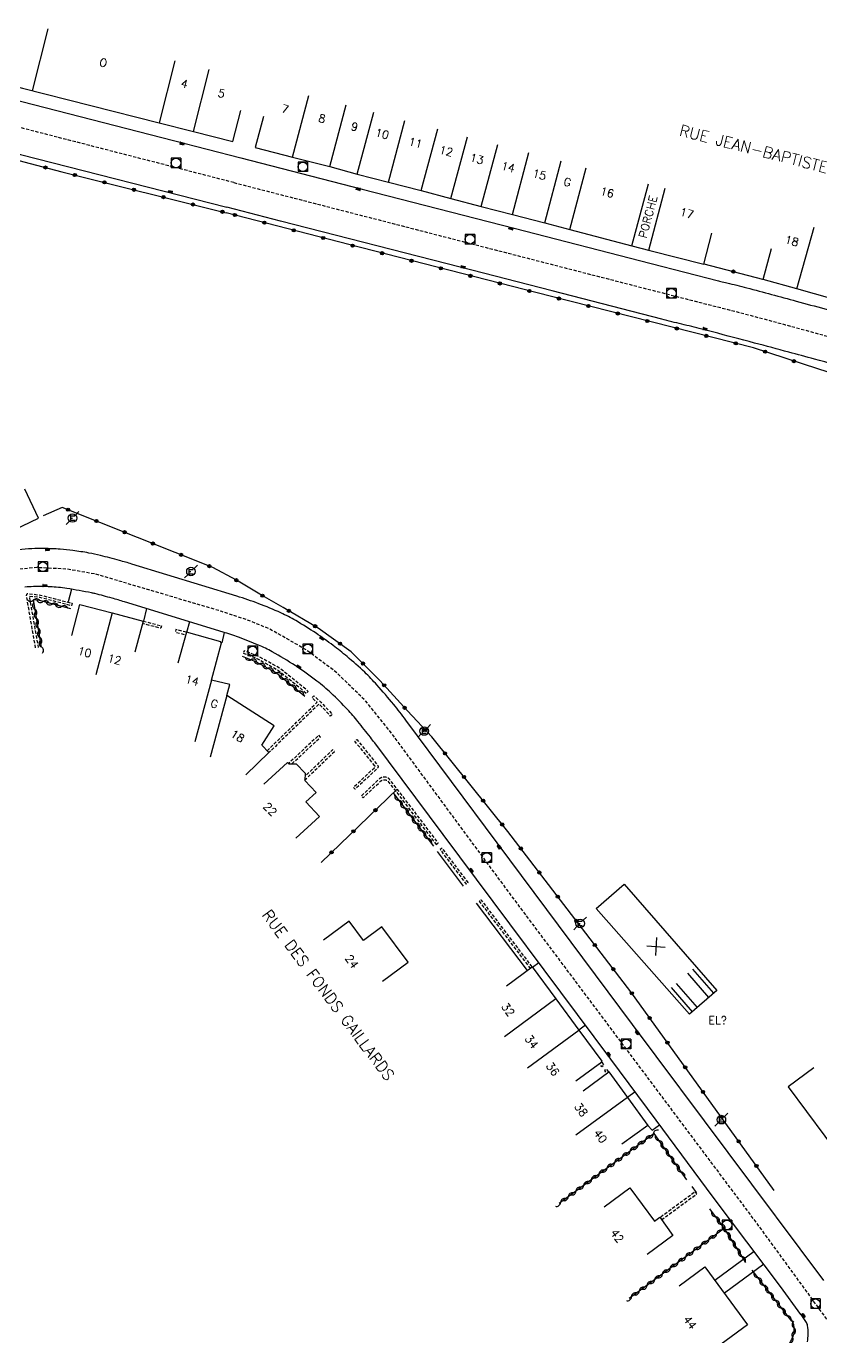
# Model space of a CAD drawing. Header units: millimetres. Extents: x 135999 to 137000, y 128000 to 129000.
# Drawn here: x 136643.6 to 136767.7, y 128272.2 to 128476.8 of the extents above; entities that cross this region are included whole.
import ezdxf
from ezdxf.enums import TextEntityAlignment as Align

# ---------------------------------------------------------------- set-up
doc = ezdxf.new("R2010")
doc.units = ezdxf.units.MM
doc.linetypes.add('DASHED', pattern=[0.75, 0.5, -0.25])
doc.layers.get('0').update_dxf_attribs({"linetype": 'CONTINUOUS'})
for name, color, linetype in [('W0001', 6, 'DASHED'), ('W0008', 7, 'CONTINUOUS'), ('W0100', 7, 'CONTINUOUS'), ('W0112', 1, 'DASHED'), ('W0310', 3, 'CONTINUOUS'), ('W0322', 7, 'CONTINUOUS'), ('W0400', 7, 'CONTINUOUS'), ('W0420', 7, 'CONTINUOUS'), ('W0471', 7, 'CONTINUOUS'), ('W0984', 7, 'CONTINUOUS'), ('W0989', 7, 'CONTINUOUS'), ('W0991', 7, 'CONTINUOUS'), ('W1102', 7, 'CONTINUOUS')]:
    doc.layers.add(name, color=color, linetype=linetype)
doc.styles.get("Standard").update_dxf_attribs({"font": 'romans.shx', "width": 0.85})

# ---------------------------------------------------------------- blocks, each defined once
blk = doc.blocks.new('T400')
for p, q in [((-0.15, 0.3), (0.15, 0.3)), ((-0.15, -0.25), (-0.15, 0.3)), ((-0.15, 0.15), (0.15, 0.15)), ((-0.15, 0), (0.15, 0)), ((0.15, 0.3), (0.15, -0.25)), ((-0.15, -0.15), (0.15, -0.15)), ((-0.15, -0.25), (-0.15, -0.3)), ((-0.15, -0.3), (0.15, -0.3)), ((0.15, -0.3), (0.15, -0.25))]:
    blk.add_line(p, q)
blk = doc.blocks.new('T420')
for p, q in [((0.75, 0.75), (-0.75, 0.75)), ((-0.75, 0.75), (-0.75, -0.75)), ((0.75, 0.75), (0.75, -0.75)), ((0.75, -0.75), (-0.75, -0.75))]:
    blk.add_line(p, q)
blk.add_ellipse((0, 0), major_axis=(-0.53, 0.53), ratio=1, start_param=3.926991, end_param=10.210176)
blk = doc.blocks.new('t322o')
at = {"color": 0, "linetype": 'Continuous'}
for radius in [0.25, 0.15]:
    blk.add_circle((0, 0), radius, dxfattribs=at)
blk = doc.blocks.new('T471')
for p, q in [((-0.333334, 0.333334), (-0.333334, -0.333334)), ((-0.333334, 0.333334), (0.333334, 0.333334)), ((-0.333334, 0), (0, 0)), ((0.500001, 0.500001), (1.000002, 1.000002)), ((-0.500001, -0.500001), (-1.000002, -1.000002)), ((-0.333334, -0.333334), (0.333334, -0.333334))]:
    blk.add_line(p, q)
blk.add_ellipse((0, 0), major_axis=(0.471405, 0.471405), ratio=1, start_param=5.4977871438, end_param=11.780972451)
blk = doc.blocks.new('t991o')
at = {"color": 0, "linetype": 'Continuous'}
for p, q in [((-1, 1), (1, -1)), ((-1, -1), (1, 1))]:
    blk.add_line(p, q, dxfattribs=at)
blk = doc.blocks.new('t310o')
at = {"color": 0, "linetype": 'Continuous'}
for centre, start, end in [((-0.5, 0.38), 216.8699, 323.1304), ((0.5, -0.37), 36.8699, 143.1303)]:
    blk.add_arc(centre, 0.625, start, end, dxfattribs=at)

msp = doc.modelspace()

# ---------------------------------------------------------------- linework, layer by layer
at = {"layer": 'W0001', "flags": 128}
for points in [[(136676, 128452.41), (136702.72, 128445.54), (136730.45, 128438.4), (136746.18, 128434.36), (136754.37, 128432.29), (136762.16, 128430.22), (136770.71, 128427.86), (136780.18, 128425.02), (136797.17, 128419.68), (136832.21, 128408.63), (136838.68, 128406.59), (136842.67, 128405.37), (136845.64, 128404.53), (136848.16, 128404.03), (136851.91, 128403.84), (136854.88, 128404.23), (136857.27, 128404.84), (136860.65, 128406.51), (136864.28, 128408.43), (136871.31, 128413.14), (136890.11, 128426.27), (136901.47, 128434.24), (136905.82, 128437.32), (136909.21, 128439.73), (136911.92, 128441.7), (136915.2, 128444.17), (136917.77, 128446.23), (136920.85, 128448.82), (136923.35, 128451.23), (136926.49, 128454.4), (136930.39, 128458.4), (136939.86, 128468.13), (136963.43, 128492.31), (136970.89, 128499.97), (136973.87, 128502.57), (136977.15, 128506.36), (136981.83, 128511.81), (136987.14, 128518.06), (136992.39, 128524.4), (136999.84, 128533.45), (137000, 128533.64)], [(136676, 128452.41), (136629.09, 128464.47), (136626.89, 128465.12), (136598.88, 128475.92)], [(137000, 128089.74), (136998.76, 128092.6), (136995.26, 128100.59), (136990.8, 128109.45), (136977.83, 128133.83), (136976.24, 128136.36), (136973.12, 128138.87), (136968.89, 128141.3), (136964.99, 128142.73), (136959.24, 128144.54), (136892.14, 128165.64), (136858.69, 128176.37), (136852.7, 128178.78), (136846.7, 128181.73), (136839.75, 128185.64), (136833.37, 128189.96), (136829.1, 128193.62), (136825.44, 128197.33), (136821.57, 128201.99), (136810.71, 128217.11), (136758.05, 128289.43), (136719.01, 128341.52), (136700.43, 128366.7), (136696.46, 128371.59), (136691.89, 128376.03), (136687.21, 128379.5), (136681.58, 128382.71), (136678.3, 128384.04), (136674.1, 128385.44), (136654.46, 128391.26), (136649.9, 128392.06), (136645.22, 128392.29), (136641.64, 128391.97), (136637.8, 128390.98), (136633.22, 128389.26), (136627.02, 128386.48), (136618.55, 128382.62), (136616.41, 128381.72), (136595.12, 128375.26)]]:
    msp.add_lwpolyline(points, dxfattribs=at)
at = {"layer": 'W0008', "flags": 128}
for points in [[(136634.05, 128505.39), (136625.95, 128473.15, 0.062304), (136625.86, 128472.44, 0.037145), (136625.95, 128471.24, 0.081989), (136626.26, 128470.3, 0.101512), (136626.76, 128469.68, 0.053957), (136627.61, 128469.12, 0.05523), (136628.54, 128468.77), (136641.06, 128465.54), (136666.55, 128459), (136677.08, 128456.27)], [(136605.82, 128468.51, -0.005005), (136607.3, 128468.11, -0.00997), (136608.03, 128467.89, -0.000433), (136610.24, 128467.17, -0.006345), (136610.39, 128467.12, -0.003736), (136611.7, 128466.65, -0.002638), (136613.56, 128465.95, -0.001852), (136616.16, 128464.94, -0.00257), (136618.02, 128464.2, -0.005341), (136619.19, 128463.72, 0.006477), (136620.16, 128463.32, 0.005199), (136620.93, 128463.02, 0.002243), (136622.72, 128462.36, 0.003944), (136624.52, 128461.72, 0.004941), (136625.97, 128461.24, 0.007242), (136627.91, 128460.64, 0.008204), (136629.63, 128460.17), (136642.69, 128456.82), (136674.91, 128448.55)], [(136677.08, 128456.27), (136696.06, 128451.4), (136719.76, 128445.27), (136741.16, 128439.78), (136751.69, 128437.07, 0.00738), (136752.05, 128436.98, -0.002817), (136752.99, 128436.76, -0.005923), (136756.1, 128435.98, -0.002375), (136763.84, 128433.91, -0.002442), (136772.79, 128431.42, -0.005553)], [(136773.09, 128423.01, 0.006381), (136766.66, 128424.85, 0.000901), (136762.69, 128425.92, 0.000664), (136757.3, 128427.36, 0.000335), (136750.76, 128429.09, 0.001304), (136749.08, 128429.53, 0.005769), (136745.94, 128430.3, -0.0058), (136742.82, 128431.07), (136725.73, 128435.49), (136711.35, 128439.19), (136683.3, 128446.37), (136674.91, 128448.55)], [(136768.14, 128281), (136738.28, 128320.93), (136717.13, 128349.33), (136702.86, 128368.49, 0.012418), (136700.96, 128370.93, 0.009596), (136698.35, 128373.97, 0.02071), (136696.43, 128375.95, 0.015536), (136693.68, 128378.41, 0.014019), (136691.5, 128380.13, 0.011938), (136688.84, 128382.03, 0.017186), (136685.67, 128384.01, 0.024381), (136683.33, 128385.22, 0.016082), (136679.88, 128386.66, 0.016684), (136676.47, 128387.83), (136660.06, 128392.85, 0.008021), (136658.13, 128393.4, 0.005233), (136655.15, 128394.18, 0.015656), (136653.34, 128394.57, 0.011446), (136650.85, 128394.96, 0.016511), (136648.9, 128395.16, 0.012872), (136646.38, 128395.27, 0.016568), (136644.43, 128395.24, 0.015912), (136642.39, 128395.08, 0.024446)], [(136765.57, 128271.4, 0.041673), (136765.71, 128272.61, 0.053988), (136765.61, 128273.95, 0.106984), (136765.34, 128274.58, 0.000927), (136764.9, 128275.22, 0.001232), (136764.56, 128275.69), (136761.39, 128280.03), (136750.87, 128294), (136741.94, 128306.02), (136734.86, 128315.53), (136708.71, 128350.63), (136698, 128364.91, 0.005464), (136697.32, 128365.8, 0.00195), (136695.38, 128368.25, 0.020653), (136693.74, 128370.13, 0.01432), (136691.2, 128372.68, 0.026054), (136688.97, 128374.58, 0.018406), (136685.59, 128376.98, 0.017133), (136681.99, 128379.16, 0.030205), (136679.84, 128380.2, 0.010061), (136676.73, 128381.41, 0.013249), (136674.32, 128382.22), (136658.9, 128386.95, 0.006086), (136656.98, 128387.51, 0.00438), (136654.3, 128388.23, 0.018045), (136653.77, 128388.35, 0.002483), (136649.92, 128389.05, 0.024383), (136648.59, 128389.21, 0.012558), (136646.01, 128389.34, 0.017658), (136643.38, 128389.25, 0.042645)]]:
    msp.add_lwpolyline(points, format="xyb", dxfattribs=at)
for points in [[(136650.64, 128388.94), (136650.12, 128386.93)], [(136662.38, 128385.88), (136661.88, 128383.93)], [(136669.05, 128383.84), (136668.62, 128382.18)], [(136674.48, 128382.18), (136674.14, 128380.56)], [(136723.64, 128330.6), (136722.66, 128329.85)], [(136730.93, 128320.83), (136729.9, 128320.08)], [(136738.67, 128310.42), (136737.5, 128309.56)], [(136740.65, 128305.2), (136740.65, 128305.2), (136741.31, 128304.44), (136742.46, 128305.3)], [(136757.28, 128285.5), (136751.13, 128280.97)], [(136758.78, 128283.53), (136752.6, 128278.98)]]:
    msp.add_lwpolyline(points, dxfattribs=at)
at = {"layer": 'W0100', "flags": 128}
for points in [[(136637.57, 128490.87), (136632.7, 128491.98), (136631.02, 128484.65), (136629.33, 128477.22), (136634.99, 128475.84), (136633.72, 128469.53), (136643.01, 128467.13), (136664.33, 128461.74), (136669.72, 128460.39), (136675.86, 128458.84), (136677.08, 128463.68)], [(136680.63, 128462.74), (136679.34, 128457.91), (136685.17, 128456.36), (136690.99, 128454.9), (136695.28, 128453.72), (136700.15, 128452.45), (136705.26, 128451.15), (136709.91, 128449.91), (136714.64, 128448.7), (136719.52, 128447.43), (136724.55, 128446.13), (136728.48, 128445.06), (136738.17, 128442.55), (136740.98, 128441.82), (136749.38, 128439.66), (136750.63, 128444.5)], [(136782.07, 128435.81), (136780.66, 128431.01), (136774.89, 128432.71), (136769.44, 128434.27), (136763.94, 128435.82), (136758.65, 128437.27), (136759.97, 128442.1)], [(136623.67, 128394.99), (136625.84, 128390.51), (136628.36, 128391.7), (136630.77, 128392.87), (136633.2, 128394.05), (136635.67, 128395.25), (136638.16, 128396.45), (136640.56, 128397.63), (136643, 128398.81), (136645.51, 128400.02), (136643.35, 128404.53)], [(136650.69, 128381.71), (136651.97, 128386.54), (136656.99, 128385.21), (136661.84, 128383.94), (136660.56, 128379.1)], [(136677.86, 128359.94), (136681.47, 128363.4), (136680.37, 128364.55), (136682.32, 128367.61), (136674.91, 128372.32), (136675.38, 128374.03), (136672.5, 128374.74), (136674.08, 128380.57), (136673.95, 128380.6), (136673.98, 128380.71), (136668.58, 128382.19), (136667.26, 128377.37)], [(136680.7, 128358.47), (136684.36, 128361.87), (136684.58, 128361.63), (136685.74, 128361.66), (136687.15, 128360.2), (136687.06, 128359.05), (136688.85, 128357.19), (136688.85, 128357.19), (136687.25, 128355.7), (136689.35, 128353.45), (136685.69, 128350.05)], [(136699.22, 128327.69), (136703.23, 128330.68), (136699.12, 128336.21), (136696.25, 128334.07), (136693.99, 128337.1), (136689.98, 128334.12)], [(136718.58, 128326.96), (136722.59, 128329.95), (136726.29, 128324.97), (136729.9, 128320.08), (136733.45, 128315.24), (136733.38, 128315.17), (136733.45, 128315.06), (136729.42, 128312.09)], [(136730.53, 128310.58), (136734.55, 128313.55), (136737.49, 128309.57), (136740.65, 128305.2), (136736.59, 128302.27)], [(136766.57, 128314.2), (136762.55, 128311.22), (136779.74, 128288.09), (136783.75, 128291.07)], [(136733.83, 128292.46), (136737.85, 128295.43), (136741.68, 128290.24), (136742.5, 128290.84), (136742.5, 128290.84), (136744.58, 128288.02), (136740.56, 128285.05)], [(136745.53, 128280.15), (136749.56, 128283.11), (136756.22, 128274.07), (136746.2, 128266.7), (136743.24, 128270.72)]]:
    msp.add_lwpolyline(points, dxfattribs=at)
msp.add_lwpolyline([(136751.42, 128326.24), (136747.18, 128322.54), (136732.6, 128339.05), (136736.96, 128342.84)], close=True, dxfattribs=at)
at = {"layer": 'W0112', "flags": 128}
for points in [[(136645.04, 128379.74), (136643.61, 128387.94), (136643.73, 128388.24), (136645.79, 128388.01), (136650.76, 128386.72), (136650.66, 128386.33), (136645.72, 128387.62), (136644.04, 128387.81), (136645.44, 128379.81)], [(136661.84, 128383.94), (136664.72, 128383.2), (136664.62, 128382.81), (136661.74, 128383.55)], [(136668.58, 128382.19), (136666.96, 128382.61), (136666.86, 128382.22), (136668.48, 128381.81)], [(136681.19, 128363.69), (136689, 128371.26), (136688.21, 128371.97), (136688.48, 128372.26), (136689.59, 128371.27), (136691.39, 128369.39), (136691.1, 128369.11), (136689.31, 128370.98), (136689.3, 128370.99), (136681.47, 128363.4)], [(136685.07, 128361.65), (136689.55, 128365.83), (136689.28, 128366.12), (136684.53, 128361.69)], [(136687.04, 128359.08), (136691.7, 128363.56), (136691.43, 128363.85), (136687.11, 128359.7)], [(136722.59, 128329.95), (136714.64, 128340.43), (136714.32, 128340.19), (136722.27, 128329.71)], [(136733.45, 128315.06), (136733.79, 128314.55), (136733.45, 128314.33), (136733.12, 128314.84)], [(136734.55, 128313.55), (136734.19, 128313.99), (136733.88, 128313.74), (136734.23, 128313.31)], [(136742.79, 128290.45), (136748.32, 128294.53), (136748.08, 128294.85), (136742.55, 128290.77)]]:
    msp.add_lwpolyline(points, dxfattribs=at)
for points in [[(136677.45, 128378.94), (136679.59, 128378.1), (136682.95, 128376.25), (136687.37, 128372.65), (136687.62, 128372.96), (136683.18, 128376.58), (136679.76, 128378.46), (136677.59, 128379.31)], [(136712.61, 128343.11), (136708.51, 128348.5), (136708.2, 128348.26), (136712.29, 128342.86)]]:
    msp.add_lwpolyline(points, close=True, dxfattribs=at)
msp.add_lwpolyline([(136698.02, 128361.34), (136694.89, 128365.18), (136695.21, 128365.44), (136698.33, 128361.59, -0.073259), (136698.52, 128361.28, -0.184133), (136698.52, 128361.14, -0.083812), (136698.45, 128361.01, -0.036208), (136698.22, 128360.76), (136694.93, 128357.67), (136694.66, 128357.96), (136697.95, 128361.05, 0.116778), (136698.09, 128361.24, 0.035872), (136698.02, 128361.34)], format="xyb", dxfattribs=at)
msp.add_lwpolyline([(136707.61, 128349.04), (136707.93, 128349.29), (136701.53, 128357.7), (136700.32, 128359.22, 0.127469), (136699.96, 128359.49, 0.113964), (136699.46, 128359.57, 0.077477), (136699, 128359.47, 0.096717), (136698.68, 128359.26), (136695.91, 128356.63), (136696.19, 128356.34), (136698.96, 128358.97, -0.096717), (136699.15, 128359.09, -0.077477), (136699.48, 128359.17, -0.113964), (136699.81, 128359.12, -0.127469), (136700.01, 128358.97), (136701.22, 128357.45)], format="xyb", close=True, dxfattribs=at)
at = {"layer": 'W0310'}
for p, q in [((136711.89, 128342.56), (136707.8, 128347.95)), ((136721.87, 128329.4), (136713.92, 128339.88))]:
    msp.add_line(p, q, dxfattribs=at)
at = {"layer": 'W0310', "flags": 128}
for points in [[(136650.55, 128385.84), (136645.63, 128387.13), (136644.65, 128387.24), (136645.93, 128379.89)], [(136677.29, 128378.47), (136679.38, 128377.64), (136682.67, 128375.84), (136687.08, 128372.24)], [(136700.82, 128357.15), (136707.17, 128348.81)], [(136746.72, 128296.69), (136741.62, 128303.93), (136726.81, 128293.02)], [(136747.53, 128295.67), (136748.2, 128294.69)], [(136750.29, 128292.14), (136752.59, 128289.12), (136755.91, 128283.79)], [(136752.59, 128289.12), (136737.74, 128278.18)], [(136756.91, 128282.6), (136763.07, 128274.64)]]:
    msp.add_lwpolyline(points, dxfattribs=at)
msp.add_lwpolyline([(136762.95, 128274.98, -0.050951), (136763.31, 128274.38, -0.08185), (136763.42, 128273.96, -0.038234), (136763.46, 128272.94, -0.074866), (136763.36, 128272.43, -0.015268), (136763.08, 128271.74, -0.034001), (136762.93, 128271.44), (136757.56, 128262.5)], format="xyb", dxfattribs=at)
at = {"layer": 'W0322', "flags": 128}
for points in [[(136605.54, 128466.7), (136626.74, 128459.95), (136649.16, 128454.09), (136674.82, 128447.7)], [(136849.36, 128396.87), (136843.47, 128399.07), (136825.53, 128404.81), (136807.36, 128410.58), (136783.08, 128418.22), (136767.18, 128423.31), (136757.16, 128426.6), (136725.38, 128434.65), (136693.95, 128442.72), (136674.82, 128447.7)], [(136749.41, 128439.73), (136758.56, 128437.33)], [(136760.39, 128295.01), (136737.99, 128326.03), (136718.79, 128351.09), (136706.9, 128365.87), (136703.1, 128369.93), (136698.79, 128374.65), (136694.33, 128379.16), (136689.18, 128382.85), (136683.68, 128386.07), (136680.06, 128388.13), (136676.39, 128390.32), (136672.71, 128392.3), (136649.21, 128401.7), (136646.22, 128400.37)], [(136701.53, 128357.7), (136689.64, 128346.27)]]:
    msp.add_lwpolyline(points, dxfattribs=at)
at = {"layer": 'W1102', "flags": 128}
for points in [[(136644.53, 128466.74), (136646.98, 128476.44)], [(136666.77, 128471.43), (136664.33, 128461.74)], [(136669.72, 128460.39), (136672.16, 128470.09)], [(136685.17, 128456.36), (136687.73, 128466.02)], [(136690.99, 128454.9), (136693.55, 128464.56)], [(136695.28, 128453.72), (136697.85, 128463.39)], [(136700.15, 128452.45), (136702.71, 128462.11)], [(136705.26, 128451.15), (136707.83, 128460.81)], [(136709.91, 128449.91), (136712.47, 128459.57)], [(136714.64, 128448.7), (136717.21, 128458.36)], [(136719.52, 128447.43), (136722.08, 128457.1)], [(136724.55, 128446.13), (136727.12, 128455.79)], [(136728.48, 128445.06), (136731.04, 128454.72)], [(136738.17, 128442.55), (136740.74, 128452.22)], [(136740.8, 128441.86), (136743.36, 128451.53)], [(136763.94, 128435.82), (136766.61, 128445.46)], [(136656.99, 128385.21), (136654.44, 128375.55)], [(136672.5, 128374.74), (136669.88, 128365.09)], [(136674.91, 128372.32), (136672.29, 128362.67)], [(136750.95, 128325.84), (136747.67, 128329.61)], [(136748.4, 128323.6), (136745.12, 128327.37)], [(136750.19, 128325.18), (136746.91, 128328.94)], [(136747.64, 128322.95), (136744.36, 128326.71)], [(136726.29, 128324.97), (136718.26, 128319.01)], [(136721.84, 128314.16), (136729.9, 128320.08)], [(136737.49, 128309.57), (136729.41, 128303.67)]]:
    msp.add_lwpolyline(points, dxfattribs=at)

# ---------------------------------------------------------------- block references
at = {"layer": 'W0310'}
for p, rotation in [((136644.72, 128387.23), 173.7182162222031), ((136644.9, 128385.82), 279.8929881135863), ((136646.19, 128386.98), 165.3422480068474), ((136647.64, 128386.6), 165.3422480068474), ((136649.09, 128386.22), 165.3422480068474), ((136645.15, 128384.35), 279.8929881135863), ((136645.41, 128382.87), 279.8929881135863), ((136645.67, 128381.39), 279.8929881135863), ((136645.93, 128379.91), 279.8929881135863), ((136678.68, 128377.92), 338.5062627497867), ((136680.04, 128377.28), 331.1846088514373), ((136681.35, 128376.56), 331.1846088514373), ((136682.67, 128375.84), 331.1846088514373), ((136683.83, 128374.89), 320.8063488151574), ((136684.99, 128373.94), 320.8063488151574), ((136686.16, 128372.99), 320.8063488151574), ((136701.73, 128355.95), 307.2514136097258), ((136702.64, 128354.76), 307.2514136097258), ((136703.55, 128353.56), 307.2514136097258), ((136704.46, 128352.37), 307.2514136097258), ((136705.36, 128351.18), 307.2514136097258), ((136706.27, 128349.98), 307.2514136097258), ((136739.09, 128302.07), 216.3843106102078), ((136740.3, 128302.96), 216.3843106102078), ((136741.51, 128303.85), 216.3843106102078), ((136742.4, 128302.82), 125.1127829914732), ((136736.68, 128300.29), 216.3843106102078), ((136737.88, 128301.18), 216.3843106102078), ((136743.27, 128301.59), 125.1127829914732), ((136744.13, 128300.37), 125.1127829914732), ((136734.26, 128298.51), 216.3843106102078), ((136735.47, 128299.4), 216.3843106102078), ((136744.99, 128299.14), 125.1127829914732), ((136745.85, 128297.91), 125.1127829914732), ((136730.64, 128295.84), 216.3843106102078), ((136731.85, 128296.73), 216.3843106102078), ((136733.05, 128297.62), 216.3843106102078), ((136728.22, 128294.06), 216.3843106102078), ((136729.43, 128294.95), 216.3843106102078), ((136727.02, 128293.17), 216.3843106102078), ((136751.2, 128290.95), 307.3538770306675), ((136752.11, 128289.75), 307.3538770306675), ((136751.39, 128288.23), 216.3843106102083), ((136752.97, 128288.52), 301.8411908283338), ((136747.76, 128285.56), 216.3843106102083), ((136748.97, 128286.45), 216.3843106102083), ((136750.18, 128287.34), 216.3843106102083), ((136753.76, 128287.25), 301.8411908283338), ((136754.55, 128285.98), 301.8411908283338), ((136745.35, 128283.78), 216.3843106102083), ((136746.56, 128284.67), 216.3843106102083), ((136755.34, 128284.7), 301.8411908283338), ((136742.93, 128282), 216.3843106102083), ((136744.14, 128282.89), 216.3843106102083), ((136757.83, 128281.42), 307.7273358624933), ((136739.31, 128279.33), 216.3843106102083), ((136740.52, 128280.22), 216.3843106102083), ((136741.73, 128281.11), 216.3843106102083), ((136758.74, 128280.23), 307.7273358624933), ((136738.1, 128278.44), 216.3843106102083), ((136759.66, 128279.04), 307.7273358624933), ((136760.58, 128277.86), 307.7273358624933), ((136761.5, 128276.67), 307.7273358624933), ((136762.42, 128275.48), 307.7273358624933), ((136763.45, 128273.6), 273.1393675740121), ((136763.25, 128272.14), 248.8223484622424)]:
    msp.add_blockref('t310o', p, dxfattribs=dict(at, rotation=rotation))
at = {"layer": 'W0322'}
for p, rotation in [((136646.58, 128454.77), 345.3589482377096), ((136651.18, 128453.59), 346.0084983299988), ((136655.79, 128452.44), 346.0084983299988), ((136660.4, 128451.29), 346.0084983299988), ((136665.01, 128450.14), 346.0084983299988), ((136669.62, 128448.99), 346.0084983299988), ((136674.22, 128447.85), 346.0084983299988), ((136676.16, 128447.35), 165.4124730588539), ((136680.76, 128446.15), 165.4124730588539), ((136685.35, 128444.96), 165.4124730588539), ((136689.95, 128443.76), 165.4124730588539), ((136694.55, 128442.57), 165.6048805003906), ((136699.15, 128441.38), 165.6048805003906), ((136703.75, 128440.2), 165.6048805003906), ((136708.35, 128439.02), 165.6048805003906), ((136712.95, 128437.84), 165.6048805003906), ((136754.01, 128438.52), 345.3235421057065), ((136717.55, 128436.66), 165.6048805003906), ((136722.15, 128435.48), 165.6048805003906), ((136726.76, 128434.3), 165.7734810292828), ((136731.36, 128433.14), 165.7734810292828), ((136735.96, 128431.97), 165.7734810292828), ((136740.57, 128430.8), 165.7734810292828), ((136745.17, 128429.63), 165.7734810292828), ((136749.78, 128428.47), 165.7734810292828), ((136754.38, 128427.3), 165.7734810292828), ((136758.95, 128426.01), 161.8424180115953), ((136763.46, 128424.53), 161.8424180115953), ((136650.12, 128401.33), 158.2154342851697), ((136654.53, 128399.57), 158.2154342851697), ((136658.94, 128397.81), 158.2154342851697), ((136663.36, 128396.04), 158.2154342851697), ((136667.77, 128394.28), 158.2154342851697), ((136672.18, 128392.52), 158.2154342851697), ((136676.39, 128390.32), 151.645997774537), ((136680.47, 128387.9), 150.4157434571006), ((136684.59, 128385.54), 149.651502710637), ((136688.69, 128383.14), 149.651502710637), ((136692.58, 128380.41), 144.3050034064808), ((136696.16, 128377.31), 134.7626534324265), ((136699.47, 128373.91), 132.3909266769514), ((136702.67, 128370.4), 132.3909266769514), ((136705.91, 128366.93), 133.1235207321361), ((136708.97, 128363.3), 128.7971006843742), ((136711.95, 128359.6), 128.7971006843742), ((136714.92, 128355.89), 128.7971006843742), ((136698.11, 128354.41), 223.8454890743236), ((136717.9, 128352.19), 128.7971006843742), ((136694.68, 128351.12), 223.8454890743236), ((136691.26, 128347.83), 223.8454890743236), ((136720.82, 128348.44), 127.4668505219754), ((136723.71, 128344.67), 127.4668505219754), ((136726.59, 128340.9), 127.4668505219754), ((136729.48, 128337.13), 127.4668505219754), ((136732.37, 128333.36), 127.4668505219754), ((136735.26, 128329.59), 127.4668505219754), ((136738.15, 128325.82), 125.8271400682942), ((136740.93, 128321.97), 125.8271400682942), ((136743.71, 128318.12), 125.8271400682942), ((136746.49, 128314.26), 125.8271400682942), ((136749.27, 128310.41), 125.8271400682942), ((136752.05, 128306.56), 125.8271400682942), ((136754.83, 128302.71), 125.8271400682942), ((136757.61, 128298.86), 125.8271400682942)]:
    msp.add_blockref('t322o', p, dxfattribs=dict(at, rotation=rotation))
at = {"layer": 'W0400'}
for p, rotation in [((136667.89, 128458.5), 254.8544676470327), ((136666.09, 128450.97), 75.59434163937513), ((136695.45, 128451.4), 75.60920384159965), ((136719.28, 128445.23), 74.28767617030273), ((136711.78, 128439.23), 255.5814808923725), ((136749.56, 128429.56), 255.431874697871), ((136646.88, 128395.11), 268.5122827128346), ((136646.47, 128389.48), 267.7973090996698), ((136689.73, 128381.23), 235.0489288644745), ((136686.14, 128376.8), 236.4117284663013), ((136717.43, 128348.68), 216.6700460865543), ((136713.1, 128344.98), 215.2425910242227), ((136739.02, 128319.68), 216.9058944198522), ((136734.49, 128316.28), 36.69606924532583), ((136764.91, 128275.46), 215.3431403081083)]:
    msp.add_blockref('T400', p, dxfattribs=dict(at, rotation=rotation))
at = {"layer": 'W0420'}
for p in [(136666.96, 128455.47), (136686.77, 128454.87), (136712.88, 128443.57), (136744.32, 128435.11), (136646.17, 128392.42), (136687.53, 128379.58), (136678.92, 128379.27), (136715.48, 128347), (136737.24, 128317.9), (136753.02, 128289.64), (136766.84, 128277.34)]:
    msp.add_blockref('T420', p, dxfattribs=at)
at = {"layer": 'W0471'}
for p in [(136650.81, 128400.03), (136669.3, 128391.67), (136705.72, 128366.77), (136730.07, 128336.73), (136752.14, 128306.08)]:
    msp.add_blockref('T471', p, dxfattribs=at)
at = {"layer": 'W0991', "rotation": 311.438913232709}
msp.add_blockref('t991o', (136741.93, 128333.13), dxfattribs=at)

# ---------------------------------------------------------------- texts
at = {"layer": 'W0984'}
msp.add_text('PORCHE', height=1.25, rotation=75.1371, dxfattribs=at).set_placement((136740.68, 128447.06), align=Align.MIDDLE)
msp.add_text('EL?', height=1.25, dxfattribs=at).set_placement((136751.57, 128321.6), align=Align.MIDDLE)
at = {"layer": 'W0989'}
for s, rotation, p in [('RUE JEAN-BAPTISTE BALLAS', 345.5818, (136761.82, 128456.48)), ('RUE DES FONDS GAILLARDS', 306.8511, (136690.76, 128325.54))]:
    msp.add_text(s, height=1.75, rotation=rotation, dxfattribs=at).set_placement(p, align=Align.MIDDLE)
at = {"layer": 'W0991'}
for s, rotation, p in [('O', 345.6009, (136655.61, 128471.14)), ('4', 345.6009, (136668.31, 128467.83)), ('5', 345.6009, (136674.08, 128466.34)), ('7', 345.4842, (136684.03, 128463.9)), ('8', 345.4842, (136689.78, 128462.42)), ('9', 345.4842, (136694.86, 128461.14)), ('10', 345.4842, (136699.16, 128460.02)), ('11', 345.4842, (136704.36, 128458.62)), ('12', 345.4842, (136709.16, 128457.34)), ('13', 345.4842, (136713.96, 128456.11)), ('14', 345.4842, (136718.83, 128454.84)), ('15', 345.4842, (136723.73, 128453.66)), ('G', 345.4842, (136728.09, 128452.49)), ('16', 345.4842, (136734.29, 128450.87)), ('17', 345.4842, (136746.74, 128447.63)), ('18', 344.4773, (136763.15, 128443.3)), ('10', 345.229, (136652.7, 128379.11)), ('12', 345.229, (136657.36, 128377.95)), ('14', 344.6234, (136669.5, 128374.68)), ('G', 344.6234, (136672.96, 128371.03)), ('18', 327.5264, (136676.6, 128365.99)), ('22', 313.8455, (136681.68, 128354.56)), ('24', 306.6707, (136694.43, 128330.78)), ('32', 306.4616, (136718.82, 128323.28)), ('34', 306.4616, (136722.5, 128318.25)), ('36', 306.4616, (136725.81, 128313.98)), ('38', 306.4616, (136730.22, 128307.64)), ('40', 306.4616, (136733.26, 128303.51)), ('42', 306.4616, (136735.87, 128287.94)), ('44', 306.3731, (136747.25, 128274.44))]:
    msp.add_text(s, height=1.25, rotation=rotation, dxfattribs=at).set_placement(p, align=Align.MIDDLE)

doc.saveas('drawing.dxf')
